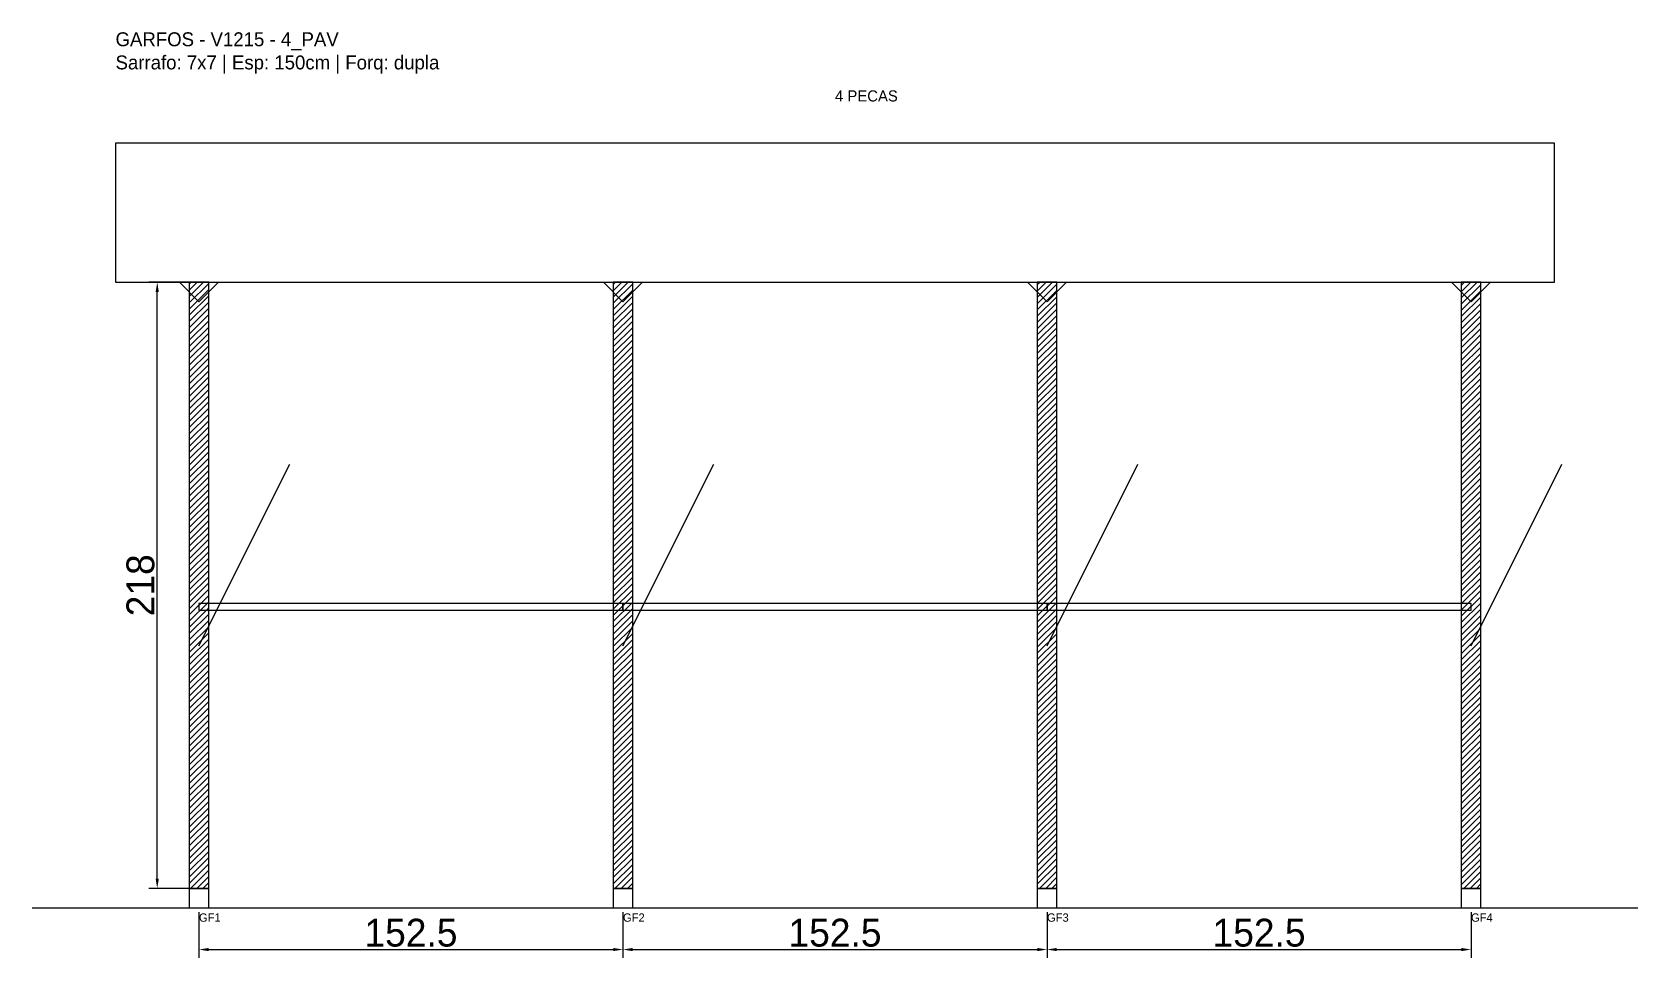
# Model space of a CAD drawing. Header units: metres. Extents: x -30 to 548, y -25 to 308.
import ezdxf

# ---------------------------------------------------------------- set-up
doc = ezdxf.new("R2010")
doc.units = ezdxf.units.M
for name, color, linetype in [('BARRA_ANCORAGEM', 1, 'Continuous'), ('COTA', 241, 'Continuous'), ('GARFOS OK', 3, 'Continuous'), ('NOME DA VIGA', 6, 'Continuous'), ('SARR_7x7', 40, 'Continuous'), ('TIRAS REESCORAMENTO', 252, 'Continuous'), ('VIGAS', 3, 'Continuous')]:
    doc.layers.add(name, color=color, linetype=linetype)
doc.dimstyles.new('EZ DXF', dxfattribs={"dimtxt": 10, "dimasz": 3.5, "dimexe": 3, "dimexo": 1.5, "dimgap": 1, "dimtad": 1, "dimdec": 1, "dimdsep": 46, "dimcen": 2.5, "dimazin": 3, "dimtfac": 1, "dimtmove": 0, "dimatfit": 3})

msp = doc.modelspace()

# ---------------------------------------------------------------- hatches: boundary and pattern name
at = {"layer": 'COTA'}
h = msp.add_hatch(dxfattribs=at)
h.set_pattern_fill('ANSI31', scale=0.5)
h.paths.add_polyline_path([(26.5, 0), (33.5, 0), (33.5, 218), (26.5, 218)])
h = msp.add_hatch(dxfattribs=at)
h.set_pattern_fill('ANSI31', scale=0.5)
h.paths.add_polyline_path([(179, 0), (186, 0), (186, 218), (179, 218)])
h = msp.add_hatch(dxfattribs=at)
h.set_pattern_fill('ANSI31', scale=0.5)
h.paths.add_polyline_path([(331.5, 0), (338.5, 0), (338.5, 218), (331.5, 218)])
h = msp.add_hatch(dxfattribs=at)
h.set_pattern_fill('ANSI31', scale=0.5)
h.paths.add_polyline_path([(484, 0), (491, 0), (491, 218), (484, 218)])

# ---------------------------------------------------------------- linework, layer by layer
at = {"layer": 'BARRA_ANCORAGEM'}
for p, q in [((30, 87.2), (62.7, 152.6)), ((182.5, 87.2), (215.2, 152.6)), ((335, 87.2), (367.7, 152.6)), ((487.5, 87.2), (520.2, 152.6))]:
    msp.add_line(p, q, dxfattribs=at)
at = {"layer": 'GARFOS OK'}
for p, q in [((30, 211), (23, 218)), ((23, 218), (37, 218)), ((30, 211), (37, 218)), ((182.5, 211), (175.5, 218)), ((175.5, 218), (189.5, 218)), ((182.5, 211), (189.5, 218)), ((335, 211), (328, 218)), ((328, 218), (342, 218)), ((335, 211), (342, 218)), ((487.5, 211), (480.5, 218)), ((480.5, 218), (494.5, 218)), ((487.5, 211), (494.5, 218))]:
    msp.add_line(p, q, dxfattribs=at)
at = {"layer": 'GARFOS OK', "linetype": 'CONTINUOUS'}
msp.add_line((-30, -7), (547.5, -7), dxfattribs=at)
at = {"layer": 'GARFOS OK'}
for points in [[(26.5, 0), (33.5, 0), (33.5, 218), (26.5, 218), (26.5, 0)], [(179, 0), (186, 0), (186, 218), (179, 218), (179, 0)], [(331.5, 0), (338.5, 0), (338.5, 218), (331.5, 218), (331.5, 0)], [(484, 0), (491, 0), (491, 218), (484, 218), (484, 0)]]:
    msp.add_lwpolyline(points, dxfattribs=at)
at = {"layer": 'SARR_7x7'}
for points in [[(26.5, -7), (33.5, -7), (33.5, 0), (26.5, 0), (26.5, -7)], [(179, -7), (186, -7), (186, 0), (179, 0), (179, -7)], [(331.5, -7), (338.5, -7), (338.5, 0), (331.5, 0), (331.5, -7)], [(484, -7), (491, -7), (491, 0), (484, 0), (484, -7)]]:
    msp.add_lwpolyline(points, dxfattribs=at)
at = {"layer": 'TIRAS REESCORAMENTO'}
for points in [[(30, 100), (182.5, 100), (182.5, 102.5), (30, 102.5), (30, 100)], [(182.5, 100), (335, 100), (335, 102.5), (182.5, 102.5), (182.5, 100)], [(335, 100), (487.5, 100), (487.5, 102.5), (335, 102.5), (335, 100)]]:
    msp.add_lwpolyline(points, dxfattribs=at)
at = {"layer": 'VIGAS'}
msp.add_lwpolyline([(0, 218), (517.5, 218), (517.5, 268), (0, 268), (0, 218)], dxfattribs=at)

# ---------------------------------------------------------------- texts
at = {"layer": 'NOME DA VIGA'}
for s, height, p in [('4 PECAS', 4, (258.75, 283)), ('GF1', 3, (30, -12)), ('GF2', 3, (182.5, -12)), ('GF3', 3, (335, -12)), ('GF4', 3, (487.5, -12))]:
    msp.add_text(s, height=height, dxfattribs=at).set_placement(p)
at = {"layer": 'NOME DA VIGA', "insert": (0, 293), "char_height": 5, "attachment_point": 7}
msp.add_mtext('GARFOS - V1215 - 4_PAV\\PSarrafo: 7x7 | Esp: 150cm | Forq: dupla', dxfattribs=at)

# ---------------------------------------------------------------- dimensions: what is measured, and where the dimension line sits
at = {"layer": 'COTA'}
msp.add_linear_dim(base=(15, 0), p1=(30, 0), p2=(30, 218), angle=90, dimstyle='EZ DXF', dxfattribs=at).render()
for base, p1, p2 in [((30, -22), (30, -7), (182.5, -7)), ((182.5, -22), (182.5, -7), (335, -7)), ((335, -22), (335, -7), (487.5, -7))]:
    msp.add_linear_dim(base=base, p1=p1, p2=p2, dimstyle='EZ DXF', dxfattribs=at).render()

doc.saveas('drawing.dxf')
